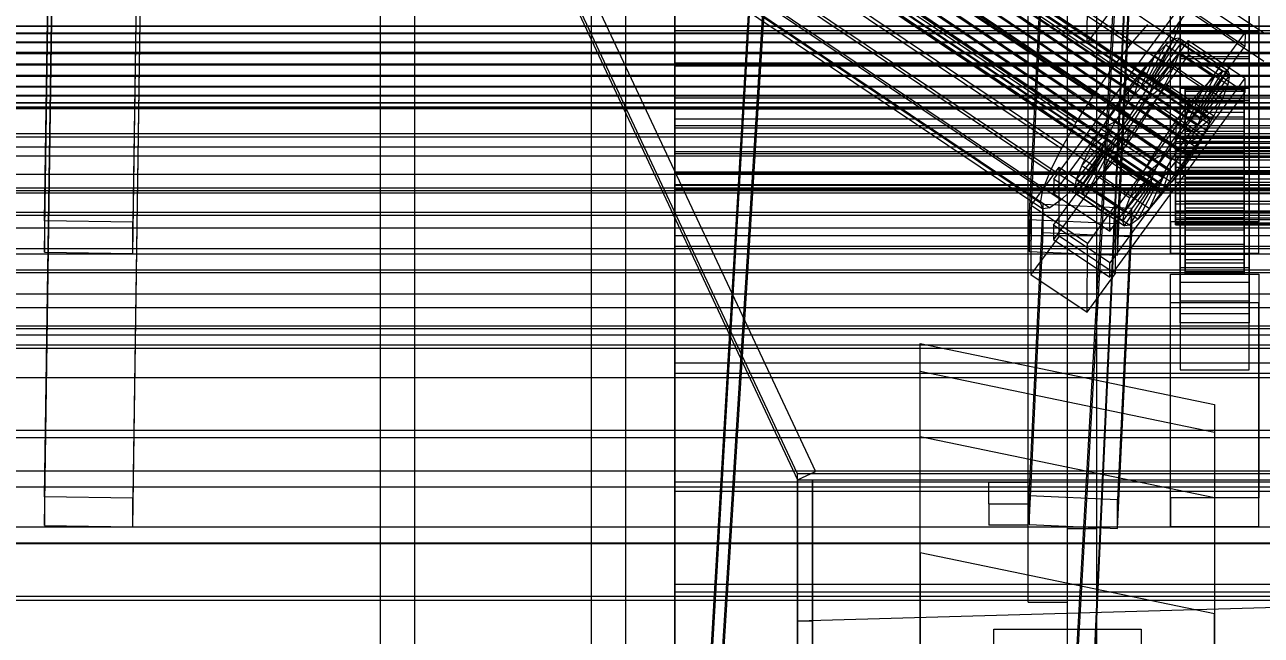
# Model space of a CAD drawing. Header units: millimetres. Extents: x -191664 to 191490, y -197311 to 10263.
# Drawn here: x -382.5 to -130.5, y -31230.2 to -31105.9 of the extents above; entities that cross this region are included whole.
import ezdxf

# ---------------------------------------------------------------- set-up
doc = ezdxf.new("R2010")
doc.units = ezdxf.units.MM
for name, color, linetype, lineweight in [('COTAS_USUARIO', 1, 'Continuous', 0), ('frontal_briquetadora', 7, 'Continuous', 0), ('frontal_C01', 7, 'Continuous', 0), ('frontal_C02', 7, 'Continuous', 0), ('frontal_C03', 7, 'Continuous', 0), ('frontal_C05', 7, 'Continuous', 0), ('frontal_mix-C02', 7, 'Continuous', 0), ('frontal_secador', 7, 'Continuous', 0), ('frontal_tolva-C01', 7, 'Continuous', 0)]:
    doc.layers.add(name, color=color, linetype=linetype, lineweight=lineweight)
doc.dimstyles.new('PLANTA_100', dxfattribs={"dimtxt": 250, "dimasz": 150, "dimexe": 150, "dimexo": 80, "dimgap": 100, "dimtad": 1, "dimtih": 1, "dimtoh": 1, "dimdec": 1, "dimdsep": 46, "dimcen": 0.09, "dimclrd": 1, "dimclre": 1, "dimclrt": 1, "dimadec": 0, "dimazin": 0, "dimtfac": 1, "dimtdec": 4, "dimtofl": 0, "dimtmove": 0, "dimatfit": 3, "dimfxl": 1, "dimtolj": 1, "dimtzin": 0, "dimarcsym": 0})

# ---------------------------------------------------------------- blocks, each defined once
blk = doc.blocks.new('*D108')
at = {"layer": 'COTAS_USUARIO', "color": 1, "lineweight": -2, "transparency": 16777216}
for p, q in [((-80, -30400), (-1350, -30400)), ((-1200, -31850), (-1200, -30550)), ((-80, -32000), (-1350, -32000))]:
    blk.add_line(p, q, dxfattribs=at)
at = {"layer": 'COTAS_USUARIO', "color": 1, "transparency": 16777216}
for points in [[(-1225, -30550), (-1175, -30550), (-1200, -30400)], [(-1225, -31850), (-1175, -31850), (-1200, -32000)]]:
    blk.add_solid(points, dxfattribs=at)
at = {"layer": 'Defpoints', "color": 0, "transparency": 16777216}
for p in [(-1200, -30400), (0, -30400), (0, -32000)]:
    blk.add_point(p, dxfattribs=at)
blk = doc.blocks.new('*D109')
at = {"layer": 'COTAS_USUARIO', "color": 1, "lineweight": -2, "transparency": 16777216}
for p, q in [((-80, -28700), (-1350, -28700)), ((-1200, -31850), (-1200, -28850)), ((-80, -32000), (-1350, -32000))]:
    blk.add_line(p, q, dxfattribs=at)
at = {"layer": 'COTAS_USUARIO', "color": 1, "transparency": 16777216}
for points in [[(-1225, -28850), (-1175, -28850), (-1200, -28700)], [(-1225, -31850), (-1175, -31850), (-1200, -32000)]]:
    blk.add_solid(points, dxfattribs=at)
at = {"layer": 'Defpoints', "color": 0, "transparency": 16777216}
for p in [(-1200, -28700), (0, -28700), (0, -32000)]:
    blk.add_point(p, dxfattribs=at)
blk = doc.blocks.new('*D110')
at = {"layer": 'COTAS_USUARIO', "color": 1, "lineweight": -2, "transparency": 16777216}
for p, q in [((-80, -30350), (-1350, -30350)), ((-1200, -31850), (-1200, -30500)), ((-80, -32000), (-1350, -32000))]:
    blk.add_line(p, q, dxfattribs=at)
at = {"layer": 'COTAS_USUARIO', "color": 1, "transparency": 16777216}
for points in [[(-1225, -30500), (-1175, -30500), (-1200, -30350)], [(-1225, -31850), (-1175, -31850), (-1200, -32000)]]:
    blk.add_solid(points, dxfattribs=at)
at = {"layer": 'Defpoints', "color": 0, "transparency": 16777216}
for p in [(-1200, -30350), (0, -30350), (0, -32000)]:
    blk.add_point(p, dxfattribs=at)
blk = doc.blocks.new('*D111')
at = {"layer": 'COTAS_USUARIO', "color": 1, "lineweight": -2, "transparency": 16777216}
for p, q in [((-80, -27700), (-1350, -27700)), ((-1200, -31850), (-1200, -27850)), ((-80, -32000), (-1350, -32000))]:
    blk.add_line(p, q, dxfattribs=at)
at = {"layer": 'COTAS_USUARIO', "color": 1, "transparency": 16777216}
for points in [[(-1225, -27850), (-1175, -27850), (-1200, -27700)], [(-1225, -31850), (-1175, -31850), (-1200, -32000)]]:
    blk.add_solid(points, dxfattribs=at)
at = {"layer": 'Defpoints', "color": 0, "transparency": 16777216}
for p in [(-1200, -27700), (0, -27700), (0, -32000)]:
    blk.add_point(p, dxfattribs=at)
blk = doc.blocks.new('*D121')
at = {"layer": 'COTAS_USUARIO', "color": 1, "lineweight": -2, "transparency": 16777216}
for p, q in [((-80, -29000), (-1350, -29000)), ((-1200, -31850), (-1200, -29150)), ((-80, -32000), (-1350, -32000))]:
    blk.add_line(p, q, dxfattribs=at)
at = {"layer": 'COTAS_USUARIO', "color": 1, "transparency": 16777216}
for points in [[(-1225, -29150), (-1175, -29150), (-1200, -29000)], [(-1225, -31850), (-1175, -31850), (-1200, -32000)]]:
    blk.add_solid(points, dxfattribs=at)
at = {"layer": 'Defpoints', "color": 0, "transparency": 16777216}
for p in [(-1200, -29000), (0, -29000), (0, -32000)]:
    blk.add_point(p, dxfattribs=at)

msp = doc.modelspace()

# ---------------------------------------------------------------- linework, layer by layer
at = {"layer": 'frontal_briquetadora', "color": 251, "true_color": 0x53616b}
for p, q in [((-1330, -31190), (490, -31190)), ((-1330, -31200), (490, -31200))]:
    msp.add_line(p, q, dxfattribs=at)
at = {"layer": 'frontal_C01', "color": 251, "true_color": 0x586d65}
for p, q in [((-250, -28680.37), (-250, -31735.76)), ((-250, -31740.5), (-250, -28685.1))]:
    msp.add_line(p, q, dxfattribs=at)
at = {"layer": 'frontal_C01', "color": 139, "true_color": 0x354b57}
for p, q in [((-378.51, -31145.86), (-375.64, -30953.91)), ((-357.65, -30954.15), (-360.51, -31146.1)), ((-378.51, -31152.27), (-375.64, -30960.32)), ((-360.51, -31152.51), (-357.65, -30960.56)), ((-147, -31109.58), (-147, -31064.11)), ((-133, -31064.11), (-133, -31109.58)), ((-147, -31067.31), (-147, -31112.78)), ((-133, -31112.78), (-133, -31067.31)), ((-177.81, -31145.67), (-174.94, -31086.85)), ((-156.96, -31087.63), (-159.83, -31146.45)), ((-177.81, -31152.07), (-174.94, -31093.25)), ((-165.98, -31109.69), (-165.93, -31094.32)), ((-159.83, -31152.86), (-156.96, -31094.04)), ((-147, -31111.85), (-147, -31096.48)), ((-147, -31105.95), (-147, -31096.48)), ((-133, -31096.48), (-133, -31111.85)), ((-133, -31096.48), (-133, -31105.95)), ((-177.45, -31102.08), (-165.98, -31109.69)), ((-165.98, -31109.69), (-160.25, -31101.93)), ((-149, -31107.37), (-149, -31100.96)), ((-149, -31146.06), (-149, -31100.96)), ((-131, -31100.96), (-131, -31107.37)), ((-131, -31100.96), (-131, -31146.06)), ((-131, -31107.37), (-149, -31107.37)), ((-149, -31152.46), (-149, -31107.37)), ((-133, -31105.95), (-147, -31105.95)), ((-147, -31105.95), (-147, -31121.32)), ((-133, -31121.32), (-133, -31105.95)), ((-131, -31152.46), (-131, -31107.37)), ((-133, -31109.58), (-147, -31109.58)), ((-147, -31109.58), (-147, -31112.78)), ((-133, -31112.78), (-133, -31109.58)), ((-133, -31111.85), (-147, -31111.85)), ((-147, -31111.85), (-147, -31121.32)), ((-147, -31112.78), (-133, -31112.78)), ((-133, -31121.32), (-133, -31111.85)), ((-147, -31121.32), (-133, -31121.32)), ((-425, -31140.18), (425, -31140.18)), ((-360.51, -31146.1), (-378.51, -31145.86)), ((-378.51, -31145.86), (-378.51, -31152.27)), ((-159.83, -31146.45), (-177.81, -31145.67)), ((-177.81, -31145.67), (-177.81, -31152.07)), ((-131, -31146.06), (-149, -31146.06)), ((-149, -31146.06), (-149, -31152.46)), ((-131, -31152.46), (-131, -31146.06)), ((-360.51, -31152.51), (-360.51, -31146.1)), ((-159.83, -31152.86), (-159.83, -31146.45)), ((425, -31151.55), (-425, -31151.55)), ((-378.51, -31152.27), (-360.51, -31152.51)), ((-177.81, -31152.07), (-159.83, -31152.86)), ((-149, -31152.46), (-131, -31152.46)), ((425, -31156.44), (-425, -31156.44)), ((-425, -31167.81), (425, -31167.81))]:
    msp.add_line(p, q, dxfattribs=at)
at = {"layer": 'frontal_C01', "color": 139, "true_color": 0x345e4e}
for p, q in [((-228.3, -30987.38), (-250, -31358.33)), ((-250, -31364.02), (-228.3, -30993.07))]:
    msp.add_line(p, q, dxfattribs=at)
at = {"layer": 'frontal_C01', "color": 254, "true_color": 0xc8d3ca}
for p, q in [((-200, -31288.36), (-200, -31170.81)), ((-200, -31170.81), (-140, -31183.24)), ((-200, -31176.5), (-200, -31170.81)), ((-140, -31183.24), (-140, -31288.36)), ((-140, -31183.24), (-140, -31188.92))]:
    msp.add_line(p, q, dxfattribs=at)
at = {"layer": 'frontal_C01', "color": 250, "true_color": 0x30383b}
for p, q in [((-200, -31294.05), (-200, -31176.5)), ((-200, -31176.5), (-140, -31188.92)), ((-200, -31189.76), (-200, -31176.5)), ((-140, -31188.92), (-140, -31294.05)), ((-140, -31188.92), (-140, -31202.18))]:
    msp.add_line(p, q, dxfattribs=at)
at = {"layer": 'frontal_C01', "color": 155, "true_color": 0x607885}
for p, q in [((-200, -31307.31), (-200, -31189.76)), ((-200, -31189.76), (-140, -31202.18)), ((-200, -31213.44), (-200, -31189.76)), ((-140, -31202.18), (-140, -31307.31)), ((-140, -31202.18), (-140, -31225.87)), ((-140, -31225.87), (-200, -31213.44)), ((-200, -31213.44), (-200, -31330.99)), ((-140, -31330.99), (-140, -31225.87)), ((-185, -31235.42), (-185, -31229.02)), ((-185, -31229.02), (-155, -31229.02)), ((-185, -31623.42), (-185, -31229.02)), ((-155, -31229.02), (-155, -31235.42)), ((-155, -31229.02), (-155, -31623.42))]:
    msp.add_line(p, q, dxfattribs=at)
at = {"layer": 'frontal_C02', "color": 251, "true_color": 0x586d65}
for p, q in [((-250, -28976.99), (-250, -31767.54)), ((-250, -31772.31), (-250, -28981.77))]:
    msp.add_line(p, q, dxfattribs=at)
at = {"layer": 'frontal_C02', "color": 9, "true_color": 0xbac6cb}
for p, q in [((-356.35, -30982.08), (-142.55, -31125.32)), ((-355.53, -30981.51), (-141.73, -31124.75)), ((-355.02, -30981.44), (-141.22, -31124.68)), ((-354.84, -30981.88), (-141.04, -31125.12)), ((-358.66, -30984.56), (-144.86, -31127.8)), ((-357.42, -30983.12), (-143.62, -31126.37)), ((-355.54, -30984.14), (-141.74, -31127.38)), ((-355.02, -30982.8), (-141.22, -31126.04)), ((-146.2, -31129.54), (-360, -30986.3)), ((-356.36, -30985.8), (-142.56, -31129.04)), ((-361.33, -30988.21), (-147.53, -31131.45)), ((-358.68, -30989.64), (-144.88, -31132.89)), ((-357.43, -30987.68), (-143.64, -31130.92)), ((-363.65, -30992.05), (-149.85, -31135.29)), ((-362.58, -30990.17), (-148.78, -31133.41)), ((-360.02, -30991.56), (-146.22, -31134.8)), ((-364.47, -30993.72), (-150.67, -31136.96)), ((-362.6, -30994.73), (-148.8, -31137.97)), ((-361.35, -30993.29), (-147.55, -31136.53)), ((-365.17, -30995.98), (-151.37, -31139.22)), ((-364.99, -30995.05), (-151.19, -31138.3)), ((-364.99, -30996.42), (-151.2, -31139.66)), ((-364.48, -30996.35), (-150.68, -31139.59)), ((-363.66, -30995.77), (-149.86, -31139.01)), ((-143.62, -31126.37), (-142.55, -31125.32)), ((-142.55, -31125.32), (-141.73, -31124.75)), ((-141.73, -31124.75), (-141.22, -31124.68)), ((-141.22, -31124.68), (-141.04, -31125.12)), ((-141.04, -31125.12), (-141.22, -31126.04)), ((-146.2, -31129.54), (-144.86, -31127.8)), ((-144.86, -31127.8), (-143.62, -31126.37)), ((-141.74, -31127.38), (-142.56, -31129.04)), ((-141.22, -31126.04), (-141.74, -31127.38)), ((-148, -31129.04), (-148, -31128.65)), ((-148, -31128.65), (-148, -31128.88)), ((-148, -31128.65), (148, -31128.65)), ((-148, -31128.88), (-148, -31129.7)), ((-148, -31128.88), (148, -31128.88)), ((-148, -31130.02), (-148, -31129.04)), ((-148, -31129.04), (148, -31129.04)), ((-148, -31129.7), (-148, -31131.07)), ((-148, -31129.7), (148, -31129.7)), ((-148, -31131.51), (-148, -31130.02)), ((-148, -31130.02), (148, -31130.02)), ((-147.53, -31131.45), (-146.2, -31129.54)), ((-143.64, -31130.92), (-144.88, -31132.89)), ((-142.56, -31129.04), (-143.64, -31130.92)), ((-149.85, -31135.29), (-148.78, -31133.41)), ((-148.78, -31133.41), (-147.53, -31131.45)), ((-148, -31131.07), (-148, -31132.88)), ((-148, -31131.07), (148, -31131.07)), ((-148, -31133.42), (-148, -31131.51)), ((-148, -31131.51), (148, -31131.51)), ((-148, -31132.88), (-148, -31135.02)), ((-148, -31132.88), (148, -31132.88)), ((-148, -31135.62), (-148, -31133.42)), ((-148, -31133.42), (148, -31133.42)), ((-144.88, -31132.89), (-146.22, -31134.8)), ((-150.67, -31136.96), (-149.85, -31135.29)), ((-148, -31135.02), (-148, -31137.34)), ((148, -31135.02), (-148, -31135.02)), ((-148, -31137.96), (-148, -31135.62)), ((-148, -31135.62), (148, -31135.62)), ((-146.22, -31134.8), (-147.55, -31136.53)), ((-151.37, -31139.22), (-151.19, -31138.3)), ((-151.19, -31138.3), (-150.67, -31136.96)), ((-148.8, -31137.97), (-149.86, -31139.01)), ((-147.55, -31136.53), (-148.8, -31137.97)), ((-148, -31137.34), (-148, -31139.67)), ((-148, -31137.34), (148, -31137.34)), ((-148, -31140.28), (-148, -31137.96)), ((-148, -31137.96), (148, -31137.96)), ((-151.2, -31139.66), (-151.37, -31139.22)), ((-150.68, -31139.59), (-151.2, -31139.66)), ((-149.86, -31139.01), (-150.68, -31139.59)), ((-148, -31139.67), (-148, -31141.88)), ((-148, -31139.67), (148, -31139.67)), ((-148, -31142.42), (-148, -31140.28)), ((-148, -31140.28), (148, -31140.28)), ((-148, -31141.88), (-148, -31143.79)), ((-148, -31141.88), (148, -31141.88)), ((-148, -31144.23), (-148, -31142.42)), ((-148, -31142.42), (148, -31142.42)), ((-148, -31143.79), (-148, -31145.28)), ((-148, -31143.79), (148, -31143.79)), ((-148, -31145.59), (-148, -31144.23)), ((-148, -31144.23), (148, -31144.23)), ((-148, -31145.28), (-148, -31146.26)), ((-148, -31145.28), (148, -31145.28)), ((-148, -31146.42), (-148, -31145.59)), ((-148, -31145.59), (148, -31145.59)), ((-148, -31146.26), (-148, -31146.64)), ((-148, -31146.26), (148, -31146.26)), ((-148, -31146.64), (-148, -31146.42)), ((-148, -31146.42), (148, -31146.42)), ((-148, -31146.64), (148, -31146.64))]:
    msp.add_line(p, q, dxfattribs=at)
at = {"layer": 'frontal_C02', "color": 252, "true_color": 0x83939a}
for p, q in [((-341.46, -30986.49), (-157.15, -31109.97)), ((-332.66, -30985.29), (-148.35, -31108.77)), ((-160.92, -31114.87), (-345.23, -30991.38)), ((-334.98, -30989.99), (-150.67, -31113.47)), ((-349, -30996.78), (-164.69, -31120.27)), ((-338, -30995.29), (-153.69, -31118.77)), ((-352.52, -31002.32), (-168.21, -31125.81)), ((-341.52, -31000.83), (-157.21, -31124.31)), ((-345.29, -31006.23), (-160.98, -31129.71)), ((-355.54, -31007.62), (-171.23, -31131.11)), ((-357.86, -31012.32), (-173.55, -31135.81)), ((-349.06, -31011.13), (-164.75, -31134.61)), ((-359.33, -31016.1), (-175.02, -31139.58)), ((-352.57, -31015.18), (-168.26, -31138.67)), ((-359.83, -31018.7), (-175.52, -31142.18)), ((-359.34, -31019.94), (-175.03, -31143.43)), ((-357.89, -31019.75), (-173.58, -31143.23)), ((-355.58, -31018.12), (-171.28, -31141.61)), ((-146.89, -31105), (-148.35, -31108.77)), ((-157.15, -31109.97), (-153.64, -31105.91)), ((-160.92, -31114.87), (-157.15, -31109.97)), ((-148.35, -31108.77), (-150.67, -31113.47)), ((-164.69, -31120.27), (-160.92, -31114.87)), ((-150.67, -31113.47), (-153.69, -31118.77)), ((-168.21, -31125.81), (-164.69, -31120.27)), ((-153.69, -31118.77), (-157.21, -31124.31)), ((-171.23, -31131.11), (-168.21, -31125.81)), ((-157.21, -31124.31), (-160.98, -31129.71)), ((-160.98, -31129.71), (-164.75, -31134.61)), ((-173.55, -31135.81), (-171.23, -31131.11)), ((-175.02, -31139.58), (-173.55, -31135.81)), ((-164.75, -31134.61), (-168.26, -31138.67)), ((-175.52, -31142.18), (-175.02, -31139.58)), ((-168.26, -31138.67), (-171.28, -31141.61)), ((-175.03, -31143.43), (-175.52, -31142.18)), ((-173.58, -31143.23), (-175.03, -31143.43)), ((-171.28, -31141.61), (-173.58, -31143.23))]:
    msp.add_line(p, q, dxfattribs=at)
at = {"layer": 'frontal_C02', "color": 139, "true_color": 0x354b57}
for p, q in [((-378.51, -31202.05), (-375.64, -31008.29)), ((-357.65, -31008.53), (-360.51, -31202.3)), ((-378.51, -31207.9), (-375.64, -31014.13)), ((-360.51, -31208.14), (-357.65, -31014.38)), ((-172.81, -31137.38), (-145.28, -31099.79)), ((-145.28, -31099.79), (-133.81, -31107.47)), ((-145.29, -31102.71), (-172.82, -31140.3)), ((-133.82, -31110.39), (-145.29, -31102.71)), ((-133.81, -31107.47), (-161.34, -31145.06)), ((-133.81, -31107.47), (-133.82, -31110.39)), ((-172.85, -31146.73), (-145.32, -31109.14)), ((-161.35, -31147.98), (-133.82, -31110.39)), ((-147, -31112.44), (-147, -31109.52)), ((-147, -31109.52), (-133, -31109.52)), ((-147, -31155.42), (-147, -31109.52)), ((-145.33, -31112.06), (-145.32, -31109.14)), ((-145.32, -31109.14), (-133.85, -31116.82)), ((-133, -31109.52), (-133, -31112.44)), ((-133, -31109.52), (-133, -31155.42)), ((-145.33, -31112.06), (-172.86, -31149.65)), ((-133, -31112.44), (-147, -31112.44)), ((-147, -31112.44), (-147, -31158.34)), ((-133.86, -31119.74), (-145.33, -31112.06)), ((-133, -31158.34), (-133, -31112.44)), ((-133.85, -31116.82), (-161.38, -31154.41)), ((-133.85, -31116.82), (-133.86, -31119.74)), ((-161.39, -31157.34), (-133.86, -31119.74)), ((-147, -31121.79), (-147, -31118.87)), ((-147, -31118.87), (-133, -31118.87)), ((-147, -31164.77), (-147, -31118.87)), ((-133, -31118.87), (-133, -31121.79)), ((-133, -31118.87), (-133, -31164.77)), ((-133, -31121.79), (-147, -31121.79)), ((-147, -31121.79), (-147, -31167.69)), ((-133, -31167.69), (-133, -31121.79)), ((-177.39, -31142.77), (-171.66, -31134.94)), ((-171.72, -31148.96), (-171.66, -31134.94)), ((-171.66, -31134.94), (-160.19, -31142.62)), ((-172.81, -31137.38), (-172.82, -31140.3)), ((-161.34, -31145.06), (-172.81, -31137.38)), ((-172.82, -31140.3), (-161.35, -31147.98)), ((-177.81, -31201.85), (-174.94, -31142.47)), ((-177.39, -31142.77), (-177.45, -31156.8)), ((-165.93, -31150.45), (-177.39, -31142.77)), ((-174.94, -31148.32), (-174.94, -31142.47)), ((-174.94, -31142.47), (-156.96, -31143.27)), ((-160.19, -31142.62), (-165.93, -31150.45)), ((-160.19, -31142.62), (-160.25, -31156.65)), ((-156.96, -31143.27), (-159.83, -31202.64)), ((-156.96, -31143.27), (-156.96, -31149.11)), ((-161.35, -31147.98), (-161.34, -31145.06)), ((-177.81, -31207.69), (-174.94, -31148.32)), ((-156.96, -31149.11), (-174.94, -31148.32)), ((-172.85, -31146.73), (-172.86, -31149.65)), ((-161.38, -31154.41), (-172.85, -31146.73)), ((-171.72, -31148.96), (-177.45, -31156.8)), ((-172.86, -31149.65), (-161.39, -31157.34)), ((-160.25, -31156.65), (-171.72, -31148.96)), ((-165.98, -31164.48), (-165.93, -31150.45)), ((-159.83, -31208.49), (-156.96, -31149.11)), ((-147, -31166.66), (-147, -31152.63)), ((-147, -31152.63), (-133, -31152.63)), ((-147, -31162.19), (-147, -31152.63)), ((-133, -31152.63), (-133, -31166.66)), ((-133, -31152.63), (-133, -31162.19)), ((-161.39, -31157.34), (-161.38, -31154.41)), ((-133, -31155.42), (-147, -31155.42)), ((-147, -31155.42), (-147, -31158.34)), ((-133, -31158.34), (-133, -31155.42)), ((-177.45, -31156.8), (-165.98, -31164.48)), ((-165.98, -31164.48), (-160.25, -31156.65)), ((-149, -31162.57), (-149, -31156.72)), ((-149, -31156.72), (-131, -31156.72)), ((-149, -31202.24), (-149, -31156.72)), ((-147, -31158.34), (-133, -31158.34)), ((-131, -31156.72), (-131, -31162.57)), ((-131, -31156.72), (-131, -31202.24)), ((-131, -31162.57), (-149, -31162.57)), ((-149, -31208.09), (-149, -31162.57)), ((-133, -31162.19), (-147, -31162.19)), ((-147, -31162.19), (-147, -31176.22)), ((-133, -31176.22), (-133, -31162.19)), ((-131, -31208.09), (-131, -31162.57)), ((-133, -31164.77), (-147, -31164.77)), ((-147, -31164.77), (-147, -31167.69)), ((-133, -31167.69), (-133, -31164.77)), ((-133, -31166.66), (-147, -31166.66)), ((-147, -31166.66), (-147, -31176.22)), ((-147, -31167.69), (-133, -31167.69)), ((-133, -31176.22), (-133, -31166.66)), ((-147, -31176.22), (-133, -31176.22)), ((-425, -31196.79), (425, -31196.79)), ((-360.51, -31202.3), (-378.51, -31202.05)), ((-378.51, -31202.05), (-378.51, -31207.9)), ((-360.51, -31208.14), (-360.51, -31202.3)), ((-159.83, -31202.64), (-177.81, -31201.85)), ((-177.81, -31201.85), (-177.81, -31207.69)), ((-159.83, -31208.49), (-159.83, -31202.64)), ((-131, -31202.24), (-149, -31202.24)), ((-149, -31202.24), (-149, -31208.09)), ((-131, -31208.09), (-131, -31202.24)), ((425, -31208.26), (-425, -31208.26)), ((-378.51, -31207.9), (-360.51, -31208.14)), ((-177.81, -31207.69), (-159.83, -31208.49)), ((-149, -31208.09), (-131, -31208.09)), ((425, -31211.63), (-425, -31211.63)), ((-425, -31223.11), (425, -31223.11))]:
    msp.add_line(p, q, dxfattribs=at)
at = {"layer": 'frontal_C02', "color": 139, "true_color": 0x345e4e}
for p, q in [((-228.3, -31041.76), (-250, -31386.53)), ((-130, -31107.62), (-228.3, -31041.76)), ((-250, -31392.27), (-228.3, -31047.5)), ((-228.3, -31047.5), (-130, -31113.36))]:
    msp.add_line(p, q, dxfattribs=at)
at = {"layer": 'frontal_C02', "color": 155, "true_color": 0x617580}
for p, q in [((-154.02, -31117.64), (-149.95, -31110.04)), ((-153.2, -31117.07), (-148.23, -31108.82)), ((-152.69, -31117), (-147.14, -31108.67)), ((-152.51, -31117.44), (-146.78, -31109.6)), ((-149.95, -31110.04), (-152.21, -31112.24)), ((-148.23, -31108.82), (-149.95, -31110.04)), ((-149.95, -31110.04), (-140.12, -31116.62)), ((-147.14, -31108.67), (-148.23, -31108.82)), ((-148.23, -31108.82), (-138.4, -31115.41)), ((-147.15, -31111.55), (-146.78, -31109.6)), ((-147.14, -31108.67), (-137.31, -31115.26)), ((-146.78, -31109.6), (-147.14, -31108.67)), ((-146.78, -31109.6), (-136.95, -31116.19)), ((-155.08, -31118.68), (-152.21, -31112.24)), ((-152.21, -31112.24), (-154.83, -31115.27)), ((-152.69, -31118.36), (-147.15, -31111.55)), ((-152.21, -31112.24), (-142.38, -31118.82)), ((-148.25, -31114.37), (-147.15, -31111.55)), ((-147.15, -31111.55), (-137.32, -31118.13)), ((-154.83, -31115.27), (-157.65, -31118.93)), ((-156.33, -31120.12), (-154.83, -31115.27)), ((-154.83, -31115.27), (-145, -31121.86)), ((-153.21, -31119.7), (-148.25, -31114.37)), ((-149.99, -31117.89), (-148.25, -31114.37)), ((-148.25, -31114.37), (-138.42, -31120.96)), ((-138.4, -31115.41), (-143.37, -31123.65)), ((-137.31, -31115.26), (-142.86, -31123.58)), ((-140.12, -31116.62), (-138.4, -31115.41)), ((-138.4, -31115.41), (-137.31, -31115.26)), ((-137.31, -31115.26), (-136.95, -31116.19)), ((-155.08, -31118.68), (-154.02, -31117.64)), ((-154.03, -31121.36), (-149.99, -31117.89)), ((-154.02, -31117.64), (-153.2, -31117.07)), ((-144.19, -31124.23), (-154.02, -31117.64)), ((-152.69, -31118.36), (-153.21, -31119.7)), ((-153.2, -31117.07), (-152.69, -31117)), ((-143.37, -31123.65), (-153.2, -31117.07)), ((-142.86, -31123.58), (-152.69, -31117)), ((-152.69, -31117), (-152.51, -31117.44)), ((-152.51, -31117.44), (-152.69, -31118.36)), ((-142.86, -31124.94), (-152.69, -31118.36)), ((-142.68, -31124.02), (-152.51, -31117.44)), ((-152.25, -31121.85), (-149.99, -31117.89)), ((-149.99, -31117.89), (-140.16, -31124.48)), ((-140.12, -31116.62), (-144.19, -31124.23)), ((-137.32, -31118.13), (-142.86, -31124.94)), ((-136.95, -31116.19), (-142.68, -31124.02)), ((-142.38, -31118.82), (-140.12, -31116.62)), ((-137.32, -31118.13), (-138.42, -31120.96)), ((-136.95, -31116.19), (-137.32, -31118.13)), ((-157.65, -31118.93), (-160.47, -31122.97)), ((-157.65, -31118.93), (-157.66, -31121.85)), ((-157.66, -31121.85), (-156.33, -31120.12)), ((-147.82, -31125.52), (-157.65, -31118.93)), ((-156.33, -31120.12), (-155.08, -31118.68)), ((-146.5, -31126.71), (-156.33, -31120.12)), ((-145.26, -31125.27), (-155.08, -31118.68)), ((-153.21, -31119.7), (-154.03, -31121.36)), ((-143.38, -31126.28), (-153.21, -31119.7)), ((-146, -31128.65), (-146, -31118.66)), ((-146, -31118.66), (-146, -31119.14)), ((-146, -31118.66), (-134, -31118.66)), ((-146, -31119.48), (-146, -31118.66)), ((-146, -31128.88), (-146, -31119.14)), ((-146, -31119.14), (-146, -31120.87)), ((-146, -31119.14), (-134, -31119.14)), ((-146, -31129.04), (-146, -31119.48)), ((-146, -31119.48), (-134, -31119.48)), ((-146, -31121.53), (-146, -31119.48)), ((-146, -31129.7), (-146, -31120.87)), ((-146, -31120.87), (-146, -31123.75)), ((-146, -31120.87), (-134, -31120.87)), ((-142.38, -31118.82), (-145.26, -31125.27)), ((-145, -31121.86), (-142.38, -31118.82)), ((-134, -31119.14), (-134, -31118.66)), ((-134, -31118.66), (-134, -31128.65)), ((-134, -31118.66), (-134, -31119.48)), ((-134, -31120.87), (-134, -31119.14)), ((-134, -31119.14), (-134, -31128.88)), ((-134, -31119.48), (-134, -31129.04)), ((-134, -31119.48), (-134, -31121.53)), ((-134, -31123.75), (-134, -31120.87)), ((-134, -31120.87), (-134, -31129.7)), ((-160.47, -31122.97), (-163.1, -31127.12)), ((-159, -31123.77), (-160.47, -31122.97)), ((-160.47, -31122.97), (-150.64, -31129.56)), ((-159, -31123.77), (-157.66, -31121.85)), ((-157.66, -31121.85), (-147.83, -31128.44)), ((-155.1, -31123.24), (-156.35, -31125.2)), ((-154.03, -31121.36), (-155.1, -31123.24)), ((-155.1, -31123.24), (-152.25, -31121.85)), ((-145.27, -31129.82), (-155.1, -31123.24)), ((-154.88, -31126), (-152.25, -31121.85)), ((-144.2, -31127.95), (-154.03, -31121.36)), ((-152.25, -31121.85), (-142.42, -31128.44)), ((-147.82, -31125.52), (-145, -31121.86)), ((-145, -31121.86), (-146.5, -31126.71)), ((-146, -31130.02), (-146, -31121.53)), ((-146, -31121.53), (-134, -31121.53)), ((-146, -31124.69), (-146, -31121.53)), ((-138.42, -31120.96), (-143.38, -31126.28)), ((-138.42, -31120.96), (-140.16, -31124.48)), ((-134, -31121.53), (-134, -31130.02)), ((-134, -31121.53), (-134, -31124.69)), ((-160.25, -31125.73), (-163.1, -31127.12)), ((-161.32, -31127.61), (-160.25, -31125.73)), ((-160.25, -31125.73), (-159, -31123.77)), ((-150.42, -31132.32), (-160.25, -31125.73)), ((-149.17, -31130.35), (-159, -31123.77)), ((-156.35, -31125.2), (-157.69, -31127.12)), ((-156.35, -31125.2), (-154.88, -31126)), ((-146.52, -31131.79), (-156.35, -31125.2)), ((-150.64, -31129.56), (-147.82, -31125.52)), ((-147.83, -31128.44), (-147.82, -31125.52)), ((-145.26, -31125.27), (-146.5, -31126.71)), ((-146, -31131.07), (-146, -31123.75)), ((-146, -31123.75), (-146, -31127.58)), ((-146, -31123.75), (-134, -31123.75)), ((-146, -31131.51), (-146, -31124.69)), ((-146, -31124.69), (-134, -31124.69)), ((-146, -31128.73), (-146, -31124.69)), ((-144.19, -31124.23), (-145.26, -31125.27)), ((-140.16, -31124.48), (-144.2, -31127.95)), ((-143.37, -31123.65), (-144.19, -31124.23)), ((-143.38, -31126.28), (-142.86, -31124.94)), ((-142.86, -31123.58), (-143.37, -31123.65)), ((-142.68, -31124.02), (-142.86, -31123.58)), ((-142.86, -31124.94), (-142.68, -31124.02)), ((-140.16, -31124.48), (-142.42, -31128.44)), ((-134, -31127.58), (-134, -31123.75)), ((-134, -31123.75), (-134, -31131.07)), ((-134, -31124.69), (-134, -31131.51)), ((-134, -31124.69), (-134, -31128.73)), ((-163.1, -31127.12), (-165.37, -31131.08)), ((-161.32, -31127.61), (-165.37, -31131.08)), ((-163.1, -31127.12), (-153.27, -31133.7)), ((-162.14, -31129.27), (-161.32, -31127.61)), ((-151.49, -31134.2), (-161.32, -31127.61)), ((-157.69, -31127.12), (-159.02, -31128.85)), ((-157.7, -31130.04), (-154.88, -31126)), ((-157.69, -31127.12), (-157.7, -31130.04)), ((-147.86, -31133.7), (-157.69, -31127.12)), ((-154.88, -31126), (-145.05, -31132.58)), ((-147.83, -31128.44), (-149.17, -31130.35)), ((-146.5, -31126.71), (-147.83, -31128.44)), ((-146, -31132.88), (-146, -31127.58)), ((-146, -31127.58), (-146, -31132.1)), ((-146, -31127.58), (-134, -31127.58)), ((-145.27, -31129.82), (-144.2, -31127.95)), ((-142.42, -31128.44), (-145.27, -31129.82)), ((-142.42, -31128.44), (-145.05, -31132.58)), ((-144.2, -31127.95), (-143.38, -31126.28)), ((-134, -31132.1), (-134, -31127.58)), ((-134, -31127.58), (-134, -31132.88)), ((-162.66, -31130.61), (-168.2, -31137.42)), ((-162.14, -31129.27), (-167.1, -31134.6)), ((-160.27, -31130.29), (-163.14, -31136.73)), ((-162.84, -31131.53), (-162.66, -31130.61)), ((-162.66, -31130.61), (-162.14, -31129.27)), ((-152.83, -31137.2), (-162.66, -31130.61)), ((-152.31, -31135.86), (-162.14, -31129.27)), ((-160.27, -31130.29), (-161.33, -31131.33)), ((-159.02, -31128.85), (-160.52, -31133.7)), ((-160.52, -31133.7), (-157.7, -31130.04)), ((-159.02, -31128.85), (-160.27, -31130.29)), ((-150.44, -31136.87), (-160.27, -31130.29)), ((-149.19, -31135.44), (-159.02, -31128.85)), ((-157.7, -31130.04), (-147.87, -31136.62)), ((-153.27, -31133.7), (-150.64, -31129.56)), ((-150.64, -31129.56), (-149.17, -31130.35)), ((-149.17, -31130.35), (-150.42, -31132.32)), ((-146.52, -31131.79), (-145.27, -31129.82)), ((-146, -31128.88), (-146, -31128.65)), ((-134, -31128.65), (-146, -31128.65)), ((-146, -31128.65), (-146, -31129.04)), ((-146, -31133.42), (-146, -31128.73)), ((-146, -31128.73), (-134, -31128.73)), ((-146, -31133.37), (-146, -31128.73)), ((-146, -31129.7), (-146, -31128.88)), ((-134, -31128.88), (-146, -31128.88)), ((-134, -31129.04), (-146, -31129.04)), ((-146, -31129.04), (-146, -31130.02)), ((-146, -31131.07), (-146, -31129.7)), ((-134, -31129.7), (-146, -31129.7)), ((-134, -31130.02), (-146, -31130.02)), ((-146, -31130.02), (-146, -31131.51)), ((-134, -31128.65), (-134, -31128.88)), ((-134, -31129.04), (-134, -31128.65)), ((-134, -31128.73), (-134, -31133.42)), ((-134, -31128.73), (-134, -31133.37)), ((-134, -31128.88), (-134, -31129.7)), ((-134, -31130.02), (-134, -31129.04)), ((-134, -31129.7), (-134, -31131.07)), ((-134, -31131.51), (-134, -31130.02)), ((-162.84, -31131.53), (-168.57, -31139.37)), ((-162.66, -31131.97), (-168.21, -31140.3)), ((-162.15, -31131.9), (-167.12, -31140.15)), ((-165.37, -31131.08), (-167.1, -31134.6)), ((-161.33, -31131.33), (-165.4, -31138.93)), ((-165.37, -31131.08), (-155.54, -31137.67)), ((-162.66, -31131.97), (-162.84, -31131.53)), ((-153.01, -31138.12), (-162.84, -31131.53)), ((-162.15, -31131.9), (-162.66, -31131.97)), ((-152.83, -31138.56), (-162.66, -31131.97)), ((-161.33, -31131.33), (-162.15, -31131.9)), ((-152.32, -31138.49), (-162.15, -31131.9)), ((-151.5, -31137.92), (-161.33, -31131.33)), ((-153.27, -31133.7), (-150.42, -31132.32)), ((-150.42, -31132.32), (-151.49, -31134.2)), ((-145.05, -31132.58), (-147.87, -31136.62)), ((-147.86, -31133.7), (-146.52, -31131.79)), ((-145.05, -31132.58), (-146.52, -31131.79)), ((-146, -31132.88), (-146, -31131.07)), ((-134, -31131.07), (-146, -31131.07)), ((-134, -31131.51), (-146, -31131.51)), ((-146, -31131.51), (-146, -31133.42)), ((-146, -31132.1), (-146, -31135.02)), ((-134, -31132.1), (-146, -31132.1)), ((-146, -31132.1), (-146, -31136.99)), ((-146, -31135.02), (-146, -31132.88)), ((-134, -31132.88), (-146, -31132.88)), ((-146, -31135.62), (-146, -31133.37)), ((-146, -31133.37), (-134, -31133.37)), ((-146, -31138.31), (-146, -31133.37)), ((-134, -31133.42), (-146, -31133.42)), ((-146, -31133.42), (-146, -31135.62)), ((-134, -31131.07), (-134, -31132.88)), ((-134, -31133.42), (-134, -31131.51)), ((-134, -31135.02), (-134, -31132.1)), ((-134, -31136.99), (-134, -31132.1)), ((-134, -31132.88), (-134, -31135.02)), ((-134, -31133.37), (-134, -31135.62)), ((-134, -31133.37), (-134, -31138.31)), ((-134, -31135.62), (-134, -31133.42)), ((-167.1, -31134.6), (-168.2, -31137.42)), ((-167.1, -31134.6), (-157.27, -31141.18)), ((-163.14, -31136.73), (-160.52, -31133.7)), ((-160.52, -31133.7), (-150.69, -31140.29)), ((-157.27, -31141.18), (-152.31, -31135.86)), ((-155.54, -31137.67), (-153.27, -31133.7)), ((-155.54, -31137.67), (-151.49, -31134.2)), ((-152.31, -31135.86), (-152.83, -31137.2)), ((-151.49, -31134.2), (-152.31, -31135.86)), ((-150.69, -31140.29), (-149.19, -31135.44)), ((-150.44, -31136.87), (-149.19, -31135.44)), ((-149.19, -31135.44), (-147.86, -31133.7)), ((-147.87, -31136.62), (-147.86, -31133.7)), ((-146, -31135.02), (-134, -31135.02)), ((-146, -31137.34), (-146, -31135.02)), ((-134, -31135.62), (-146, -31135.62)), ((-146, -31135.62), (-146, -31137.96)), ((-134, -31135.02), (-134, -31137.34)), ((-134, -31137.96), (-134, -31135.62)), ((-168.2, -31137.42), (-168.57, -31139.37)), ((-168.2, -31137.42), (-158.37, -31144.01)), ((-165.4, -31138.93), (-163.14, -31136.73)), ((-163.14, -31136.73), (-153.31, -31143.32)), ((-158.74, -31145.95), (-153.01, -31138.12)), ((-158.37, -31144.01), (-152.83, -31137.2)), ((-157.29, -31146.73), (-152.32, -31138.49)), ((-157.27, -31141.18), (-155.54, -31137.67)), ((-155.57, -31145.52), (-151.5, -31137.92)), ((-153.31, -31143.32), (-150.44, -31136.87)), ((-152.83, -31137.2), (-153.01, -31138.12)), ((-153.01, -31138.12), (-152.83, -31138.56)), ((-152.83, -31138.56), (-152.32, -31138.49)), ((-152.32, -31138.49), (-151.5, -31137.92)), ((-151.5, -31137.92), (-150.44, -31136.87)), ((-147.87, -31136.62), (-150.69, -31140.29)), ((-146, -31137.34), (-146, -31136.99)), ((-146, -31136.99), (-146, -31141.93)), ((-146, -31136.99), (-134, -31136.99)), ((-146, -31139.67), (-146, -31137.34)), ((-134, -31137.34), (-146, -31137.34)), ((-146, -31137.96), (-146, -31138.31)), ((-134, -31137.96), (-146, -31137.96)), ((-146, -31137.96), (-146, -31140.28)), ((-146, -31138.31), (-134, -31138.31)), ((-146, -31143.2), (-146, -31138.31)), ((-134, -31141.93), (-134, -31136.99)), ((-134, -31136.99), (-134, -31137.34)), ((-134, -31137.34), (-134, -31139.67)), ((-134, -31138.31), (-134, -31137.96)), ((-134, -31140.28), (-134, -31137.96)), ((-134, -31138.31), (-134, -31143.2)), ((-168.57, -31139.37), (-168.21, -31140.3)), ((-168.57, -31139.37), (-158.74, -31145.95)), ((-168.21, -31140.3), (-167.12, -31140.15)), ((-168.21, -31140.3), (-158.38, -31146.88)), ((-167.12, -31140.15), (-165.4, -31138.93)), ((-167.12, -31140.15), (-157.29, -31146.73)), ((-165.4, -31138.93), (-155.57, -31145.52)), ((-158.38, -31146.88), (-152.83, -31138.56)), ((-150.69, -31140.29), (-153.31, -31143.32)), ((-146, -31141.88), (-146, -31139.67)), ((-146, -31139.67), (-146, -31141.93)), ((-134, -31139.67), (-146, -31139.67)), ((-146, -31140.28), (-146, -31143.2)), ((-134, -31140.28), (-146, -31140.28)), ((-146, -31140.28), (-146, -31142.42)), ((-134, -31141.93), (-134, -31139.67)), ((-134, -31139.67), (-134, -31141.88)), ((-134, -31143.2), (-134, -31140.28)), ((-134, -31142.42), (-134, -31140.28)), ((-158.37, -31144.01), (-157.27, -31141.18)), ((-153.31, -31143.32), (-155.57, -31145.52)), ((-146, -31143.79), (-146, -31141.88)), ((-146, -31141.88), (-146, -31146.57)), ((-134, -31141.88), (-146, -31141.88)), ((-146, -31141.93), (-146, -31146.57)), ((-146, -31141.93), (-134, -31141.93)), ((-146, -31142.42), (-146, -31147.72)), ((-134, -31142.42), (-146, -31142.42)), ((-146, -31142.42), (-146, -31144.23)), ((-146, -31143.2), (-134, -31143.2)), ((-146, -31147.72), (-146, -31143.2)), ((-134, -31146.57), (-134, -31141.88)), ((-134, -31141.88), (-134, -31143.79)), ((-134, -31146.57), (-134, -31141.93)), ((-134, -31147.72), (-134, -31142.42)), ((-134, -31144.23), (-134, -31142.42)), ((-134, -31143.2), (-134, -31147.72)), ((-158.74, -31145.95), (-158.37, -31144.01)), ((-158.38, -31146.88), (-158.74, -31145.95)), ((-155.57, -31145.52), (-157.29, -31146.73)), ((-146, -31145.28), (-146, -31143.79)), ((-146, -31143.79), (-146, -31150.61)), ((-134, -31143.79), (-146, -31143.79)), ((-146, -31144.23), (-146, -31151.54)), ((-134, -31144.23), (-146, -31144.23)), ((-146, -31144.23), (-146, -31145.59)), ((-146, -31146.26), (-146, -31145.28)), ((-146, -31145.28), (-146, -31153.76)), ((-134, -31145.28), (-146, -31145.28)), ((-146, -31145.59), (-146, -31154.42)), ((-134, -31145.59), (-146, -31145.59)), ((-146, -31145.59), (-146, -31146.42)), ((-134, -31150.61), (-134, -31143.79)), ((-134, -31143.79), (-134, -31145.28)), ((-134, -31151.54), (-134, -31144.23)), ((-134, -31145.59), (-134, -31144.23)), ((-134, -31153.76), (-134, -31145.28)), ((-134, -31145.28), (-134, -31146.26)), ((-134, -31154.42), (-134, -31145.59)), ((-134, -31146.42), (-134, -31145.59)), ((-157.29, -31146.73), (-158.38, -31146.88)), ((-146, -31146.64), (-146, -31146.26)), ((-146, -31146.26), (-146, -31155.82)), ((-134, -31146.26), (-146, -31146.26)), ((-146, -31146.42), (-146, -31156.16)), ((-134, -31146.42), (-146, -31146.42)), ((-146, -31146.42), (-146, -31146.64)), ((-146, -31146.57), (-146, -31150.61)), ((-146, -31146.57), (-134, -31146.57)), ((-146, -31146.64), (-146, -31156.64)), ((-134, -31146.64), (-146, -31146.64)), ((-146, -31147.72), (-134, -31147.72)), ((-146, -31151.54), (-146, -31147.72)), ((-134, -31155.82), (-134, -31146.26)), ((-134, -31146.26), (-134, -31146.64)), ((-134, -31156.16), (-134, -31146.42)), ((-134, -31146.64), (-134, -31146.42)), ((-134, -31150.61), (-134, -31146.57)), ((-134, -31156.64), (-134, -31146.64)), ((-134, -31147.72), (-134, -31151.54)), ((-146, -31150.61), (-146, -31153.76)), ((-146, -31150.61), (-134, -31150.61)), ((-134, -31153.76), (-134, -31150.61)), ((-146, -31151.54), (-134, -31151.54)), ((-146, -31154.42), (-146, -31151.54)), ((-134, -31151.54), (-134, -31154.42)), ((-146, -31153.76), (-146, -31155.82)), ((-146, -31153.76), (-134, -31153.76)), ((-146, -31154.42), (-134, -31154.42)), ((-146, -31156.16), (-146, -31154.42)), ((-146, -31155.82), (-146, -31156.64)), ((-146, -31155.82), (-134, -31155.82)), ((-146, -31156.16), (-134, -31156.16)), ((-146, -31156.64), (-146, -31156.16)), ((-134, -31155.82), (-134, -31153.76)), ((-134, -31154.42), (-134, -31156.16)), ((-134, -31156.64), (-134, -31155.82)), ((-134, -31156.16), (-134, -31156.64)), ((-146, -31156.64), (-134, -31156.64))]:
    msp.add_line(p, q, dxfattribs=at)
at = {"layer": 'frontal_C03', "color": 251, "true_color": 0x586d65}
for p, q in [((-250, -28596.31), (-250, -31246.31)), ((-250, -31251.12), (-250, -28601.12))]:
    msp.add_line(p, q, dxfattribs=at)
at = {"layer": 'frontal_C03', "color": 8, "true_color": 0x697a83}
for p, q in [((-250, -31123.07), (-250, -31099.06)), ((-250, -31100.94), (-250, -31125.17)), ((-250, -31148.91), (-250, -31123.07)), ((-250, -31123.07), (250, -31123.07)), ((-250, -31125.17), (-250, -31151.09)), ((250, -31125.17), (-250, -31125.17)), ((-250, -31174.83), (-250, -31148.91)), ((250, -31148.91), (-250, -31148.91)), ((-250, -31151.09), (-250, -31176.93)), ((250, -31151.09), (-250, -31151.09)), ((-250, -31199.06), (-250, -31174.83)), ((250, -31174.83), (-250, -31174.83)), ((-250, -31176.93), (-250, -31200.94)), ((250, -31176.93), (-250, -31176.93)), ((-250, -31219.94), (-250, -31199.06)), ((250, -31199.06), (-250, -31199.06)), ((-250, -31200.94), (-250, -31221.48)), ((250, -31200.94), (-250, -31200.94)), ((-250, -31236.05), (-250, -31219.94)), ((250, -31219.94), (-250, -31219.94)), ((-250, -31221.48), (-250, -31237.14)), ((250, -31221.48), (-250, -31221.48))]:
    msp.add_line(p, q, dxfattribs=at)
at = {"layer": 'frontal_C03', "color": 252, "true_color": 0x83939a}
for p, q in [((-250, -31101.06), (-250, -31107.16)), ((-250, -31107.69), (-250, -31101.54)), ((-250, -31107.16), (-250, -31113.72)), ((250, -31107.16), (-250, -31107.16)), ((-250, -31114.27), (-250, -31107.69)), ((-250, -31107.69), (250, -31107.69)), ((-250, -31113.72), (-250, -31120.3)), ((-250, -31113.72), (250, -31113.72)), ((-250, -31120.84), (-250, -31114.27)), ((-250, -31114.27), (250, -31114.27)), ((-250, -31120.3), (-250, -31126.46)), ((-250, -31120.3), (250, -31120.3)), ((-250, -31126.94), (-250, -31120.84)), ((-250, -31120.84), (250, -31120.84)), ((-250, -31126.46), (-250, -31131.76)), ((-250, -31126.46), (250, -31126.46)), ((-250, -31132.15), (-250, -31126.94)), ((-250, -31126.94), (250, -31126.94)), ((-250, -31131.76), (-250, -31135.85)), ((-250, -31131.76), (250, -31131.76)), ((-250, -31136.13), (-250, -31132.15)), ((-250, -31132.15), (250, -31132.15)), ((-250, -31135.85), (-250, -31138.46)), ((-250, -31135.85), (250, -31135.85)), ((-250, -31138.6), (-250, -31136.13)), ((-250, -31136.13), (250, -31136.13)), ((-250, -31138.46), (-250, -31139.4)), ((-250, -31138.46), (250, -31138.46)), ((-250, -31139.4), (-250, -31138.6)), ((-250, -31138.6), (250, -31138.6)), ((-250, -31139.4), (250, -31139.4))]:
    msp.add_line(p, q, dxfattribs=at)
at = {"layer": 'frontal_C03', "color": 9, "true_color": 0xbac6cb}
for p, q in [((-450, -31106.15), (450, -31106.15)), ((-450, -31106.25), (450, -31106.25)), ((-450, -31107.56), (450, -31107.56)), ((-450, -31107.7), (450, -31107.7)), ((-450, -31109.41), (450, -31109.41)), ((-450, -31109.58), (450, -31109.58)), ((450, -31111.57), (-450, -31111.57)), ((-450, -31111.76), (450, -31111.76)), ((-450, -31113.9), (450, -31113.9)), ((-450, -31114.09), (450, -31114.09)), ((-450, -31116.23), (450, -31116.23)), ((-450, -31116.42), (450, -31116.42)), ((-450, -31118.41), (450, -31118.41)), ((-450, -31118.58), (450, -31118.58)), ((-450, -31120.29), (450, -31120.29)), ((-450, -31120.43), (450, -31120.43)), ((-450, -31121.74), (450, -31121.74)), ((-450, -31121.84), (450, -31121.84)), ((-450, -31122.66), (450, -31122.66)), ((-450, -31122.72), (450, -31122.72)), ((-450, -31123), (450, -31123))]:
    msp.add_line(p, q, dxfattribs=at)
at = {"layer": 'frontal_C03', "color": 9, "true_color": 0xb8c2c5}
for p, q in [((520, -31128.16), (-520, -31128.16)), ((520, -31128.81), (-520, -31128.81)), ((520, -31130.83), (-520, -31130.83)), ((520, -31132.69), (-520, -31132.69)), ((520, -31136.42), (-520, -31136.42)), ((520, -31139.21), (-520, -31139.21)), ((-520, -31144.08), (520, -31144.08)), ((520, -31147.37), (-520, -31147.37)), ((520, -31152.63), (-520, -31152.63)), ((520, -31155.92), (-520, -31155.92)), ((520, -31160.79), (-520, -31160.79)), ((520, -31163.58), (-520, -31163.58)), ((520, -31167.31), (-520, -31167.31)), ((520, -31169.17), (-520, -31169.17)), ((520, -31171.19), (-520, -31171.19)), ((520, -31171.84), (-520, -31171.84))]:
    msp.add_line(p, q, dxfattribs=at)
at = {"layer": 'frontal_C03', "color": 139, "true_color": 0x354b57}
for p, q in [((-450, -31177.77), (450, -31177.77)), ((450, -31188.55), (-450, -31188.55)), ((450, -31211.48), (-450, -31211.48)), ((-450, -31222.25), (450, -31222.25))]:
    msp.add_line(p, q, dxfattribs=at)
at = {"layer": 'frontal_C05', "color": 251, "true_color": 0x596770}
for p, q in [((-310, -31980), (-310, -31030)), ((-303, -31980), (-303, -31030)), ((-267, -31980), (-267, -31030)), ((-260, -31980), (-260, -31030))]:
    msp.add_line(p, q, dxfattribs=at)
at = {"layer": 'frontal_mix-C02', "color": 252, "true_color": 0x85969e}
for p, q in [((-170, -31266.91), (-150, -30915)), ((-150, -30915), (-170, -31354.1)), ((-150, -30919), (-170, -31270.91)), ((-170, -31358.1), (-150, -30919))]:
    msp.add_line(p, q, dxfattribs=at)
at = {"layer": 'frontal_mix-C02', "color": 253, "true_color": 0xa6b3ba}
for p, q in [((-170, -31238.5), (-170, -31058.5)), ((-164, -31238.5), (-164, -31058.5)), ((-170, -31208.5), (-164, -31208.5)), ((-170, -31238.5), (-170, -31208.5)), ((-164, -31238.5), (-164, -31208.5))]:
    msp.add_line(p, q, dxfattribs=at)
at = {"layer": 'frontal_mix-C02', "color": 8, "true_color": 0x667e8b}
for p, q in [((-178, -31223.5), (-178, -31073.5)), ((-170, -31223.5), (-170, -31073.5)), ((-178, -31223.5), (-170, -31223.5))]:
    msp.add_line(p, q, dxfattribs=at)
at = {"layer": 'frontal_mix-C02', "color": 9, "true_color": 0xc1c8cb}
for p, q in [((-186, -31203.5), (-186, -31199.17)), ((-178, -31199.17), (-186, -31199.17)), ((-178, -31203.5), (-178, -31199.17)), ((-186, -31203.5), (-186, -31207.83)), ((-186, -31203.5), (-178, -31203.5)), ((-178, -31207.83), (-178, -31203.5)), ((-178, -31207.83), (-186, -31207.83))]:
    msp.add_line(p, q, dxfattribs=at)
at = {"layer": 'frontal_secador', "color": 147, "true_color": 0x536c78}
for p, q in [((-1240, -31139.71), (1240, -31139.71)), ((-1240, -31144.71), (1240, -31144.71))]:
    msp.add_line(p, q, dxfattribs=at)
at = {"layer": 'frontal_tolva-C01', "color": 252, "true_color": 0x82949d}
for p, q in [((-225, -31197.38), (-600, -30398.8)), ((-600, -30400), (-225, -31198.57)), ((-596.38, -30398.3), (-221.38, -31196.87)), ((-225, -31198.57), (-221.38, -31196.87)), ((225, -31197.38), (-225, -31197.38)), ((-225, -31198.57), (-225, -31197.38)), ((-225, -31198.57), (225, -31198.57))]:
    msp.add_line(p, q, dxfattribs=at)
at = {"layer": 'frontal_tolva-C01', "color": 250, "true_color": 0x30383b}
for p, q in [((-225, -31198.57), (-225, -31343.14)), ((-225, -31227.29), (-225, -31198.57)), ((-225, -31198.57), (-222, -31198.57)), ((-222, -31198.57), (-222, -31227.29)), ((-222, -31343.14), (-222, -31198.57)), ((-225, -31227.29), (225, -31214.57)), ((-225, -31343.14), (-225, -31227.29)), ((-225, -31227.29), (-222, -31227.29)), ((-222, -31227.29), (-222, -31343.14))]:
    msp.add_line(p, q, dxfattribs=at)

# ---------------------------------------------------------------- dimensions: what is measured, and where the dimension line sits
at = {"layer": 'COTAS_USUARIO'}
for p2, picture, middle in [((0, -27700), '*D111', (-1200, -29850)), ((0, -28700), '*D109', (-1200, -30350)), ((0, -29000), '*D121', (-1200, -30500)), ((0, -30350), '*D110', (-1200, -31175)), ((0, -30400), '*D108', (-1200, -31200))]:
    dim = msp.add_aligned_dim(p1=(0, -32000), p2=p2, distance=1200, dimstyle='PLANTA_100', dxfattribs=at)
    dim.commit()
    dim.dimension.update_dxf_attribs({"geometry": picture, "text_midpoint": middle})

doc.saveas('drawing.dxf')
